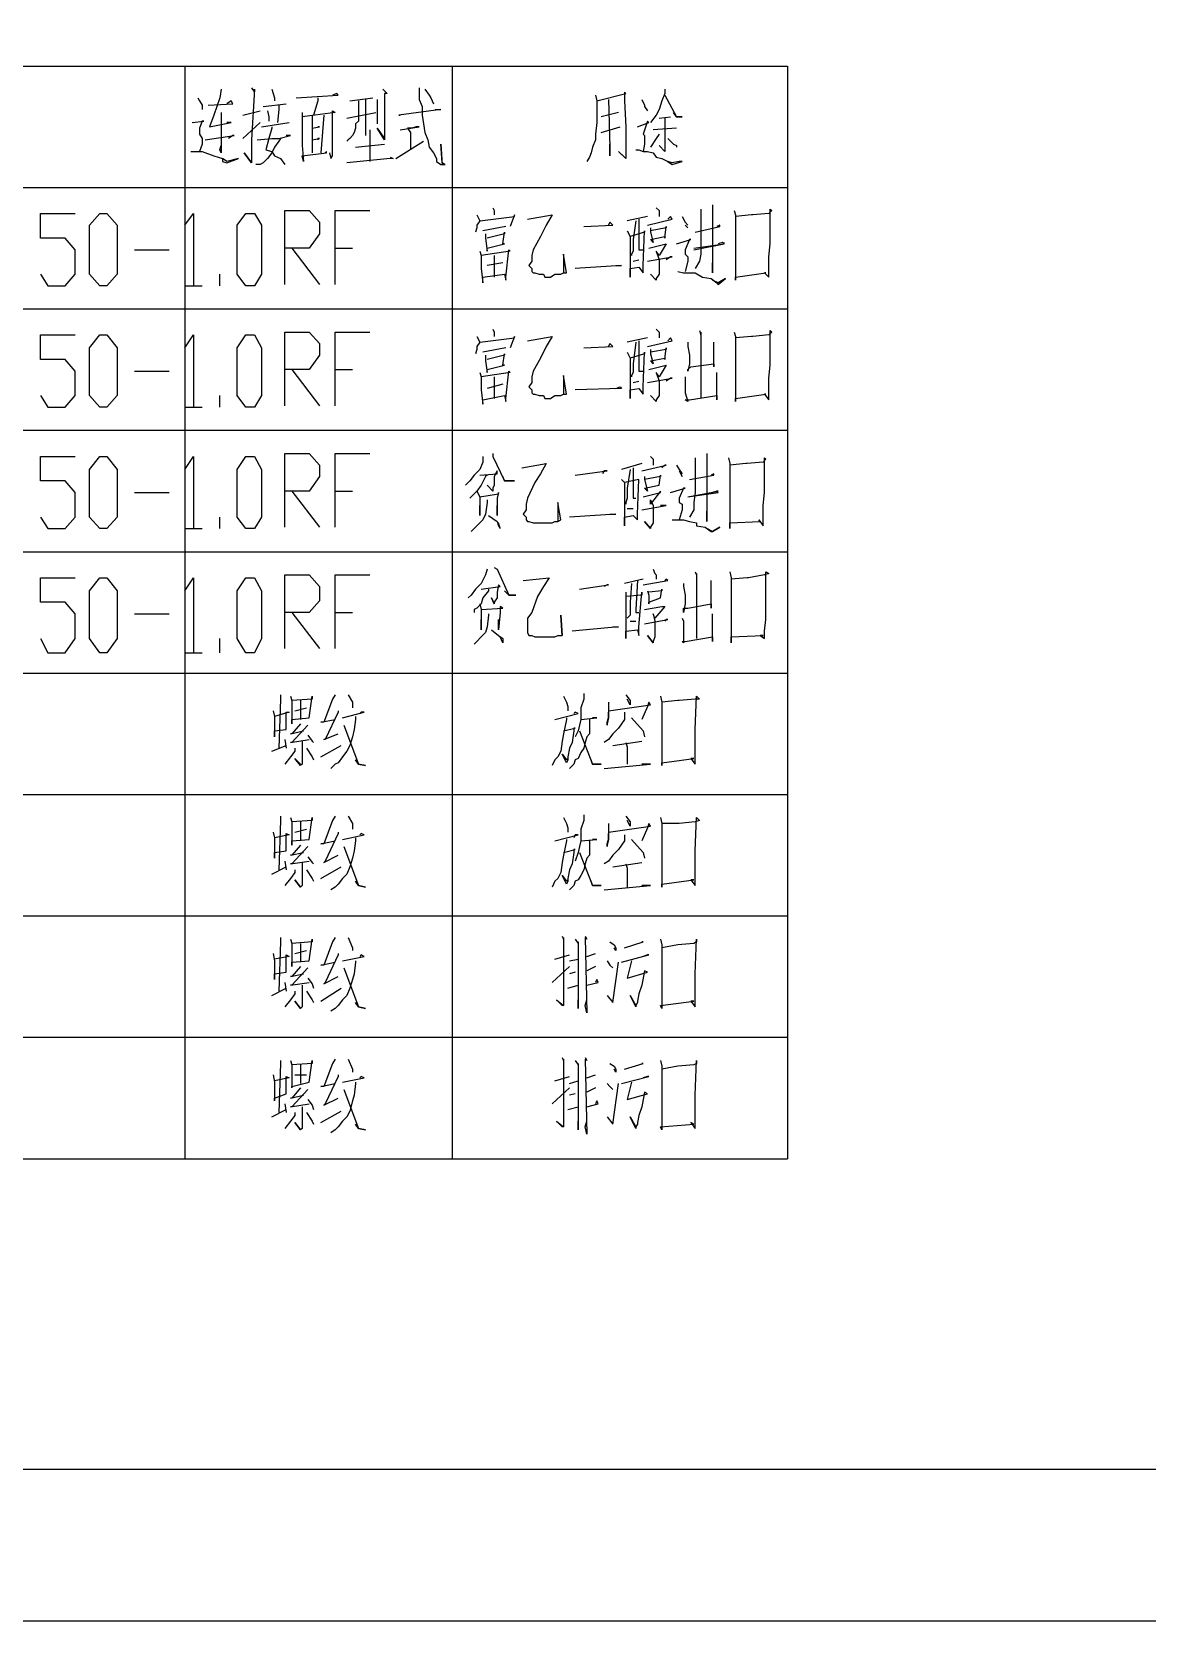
# Model space of a CAD drawing. Extents: x 0 to 400, y 0 to 283.
# Drawn here: x 220.6 to 269.6, y 0.1 to 69.9 of the extents above; entities that cross this region are included whole.
import ezdxf

# ---------------------------------------------------------------- set-up
doc = ezdxf.new("R2010")
doc.units = 0
doc.layers.get('0').update_dxf_attribs({"linetype": 'CONTINUOUS'})

msp = doc.modelspace()

# ---------------------------------------------------------------- linework, layer by layer
at = {"color": 0}
for points in [[(0.09525, 0.09525), (0.09525, 282.54325), (399.76425, 282.54325), (399.76425, 0.09525), (0.09525, 0.09525)], [(16.85925, 6.76275), (16.85925, 275.87575), (393.03325, 275.87575), (393.03325, 6.76275), (16.85925, 6.76275)], [(171.48175, 68.42125), (253.77775, 68.42125)], [(227.29825, 68.42125), (227.29825, 20.41525)], [(239.04575, 20.41525), (239.04575, 68.42125)], [(253.77775, 68.42125), (253.77775, 20.41525)], [(228.88575, 67.40525), (228.82225, 67.02425), (228.56825, 66.26225), (228.37775, 65.75425), (229.33025, 65.94475), (229.13975, 65.94475)], [(230.21925, 67.46875), (230.34625, 67.27825), (230.34625, 67.40525), (230.21925, 65.18275), (230.21925, 64.16675), (229.90175, 64.61125), (230.21925, 64.16675)], [(231.10825, 67.40525), (231.23525, 67.02425), (231.23525, 66.89725)], [(232.18775, 67.02425), (234.02925, 67.15125), (233.96575, 67.21475), (233.77525, 67.15125)], [(235.99775, 67.40525), (236.18825, 67.21475), (236.06125, 67.21475), (236.06125, 65.18275), (235.74375, 65.69075), (236.06125, 65.24625)], [(237.58525, 67.46875), (237.58525, 66.96075), (237.71225, 66.64325), (237.71225, 66.26225), (237.77575, 65.88125), (237.83925, 65.50025), (237.96625, 65.18275), (238.02975, 64.86525), (238.22025, 64.61125), (238.34725, 64.35725), (238.34725, 64.23025), (238.53775, 64.10325), (238.72825, 64.10325), (238.60125, 64.16675), (238.53775, 64.99225), (238.60125, 64.10325)], [(237.83925, 67.40525), (238.02975, 67.15125), (238.09325, 67.02425), (238.22025, 66.77025)], [(245.33225, 67.15125), (245.39575, 66.89725), (245.39575, 65.94475), (245.33225, 65.43675), (245.33225, 65.18275), (245.20525, 64.86525), (245.14175, 64.61125), (245.07825, 64.42075), (244.95125, 64.23025)], [(245.39575, 66.89725), (246.66575, 67.21475), (246.60225, 67.27825), (246.60225, 66.89725), (246.66575, 65.75425), (246.66575, 64.35725), (246.34825, 64.67475), (246.60225, 64.42075)], [(248.38025, 67.40525), (248.38025, 67.21475), (248.25325, 66.89725), (248.12625, 66.51625), (247.99925, 66.26225), (247.74525, 65.94475)], [(248.38025, 67.15125), (248.88825, 66.19875), (249.14225, 66.19875), (248.88825, 66.19875), (248.76125, 66.38925)], [(227.86975, 67.02425), (227.93325, 66.89725), (228.06025, 66.70675), (228.06025, 66.51625)], [(228.31425, 66.70675), (229.39375, 66.77025), (229.33025, 66.89725), (229.13975, 66.77025)], [(228.88575, 66.38925), (228.88575, 64.61125), (228.82225, 64.73825), (228.88575, 64.92875)], [(229.83825, 66.26225), (230.60025, 66.45275)], [(230.72725, 66.64325), (231.74325, 66.77025)], [(230.91775, 66.45275), (230.98125, 66.19875), (230.98125, 66.00825)], [(231.42575, 66.70675), (231.42575, 66.51625), (231.36225, 65.94475)], [(233.64825, 64.61125), (233.71175, 64.35725), (233.77525, 64.48425), (233.77525, 66.45275), (233.90225, 66.38925), (233.01325, 66.26225), (232.44175, 66.19875)], [(232.44175, 66.38925), (232.44175, 64.92875), (232.50525, 64.23025), (232.44175, 64.48425), (233.52125, 64.61125), (233.52125, 64.67475), (233.45775, 64.61125)], [(233.14025, 67.02425), (233.14025, 66.89725), (232.94975, 66.26225)], [(234.91825, 66.89725), (234.91825, 66.00825), (234.79125, 65.88125), (234.79125, 65.69075), (234.72775, 65.50025), (234.66425, 65.37325), (234.53725, 65.24625), (234.47375, 65.18275), (234.41025, 65.11925)], [(234.41025, 66.13525), (235.68025, 66.38925)], [(234.53725, 66.89725), (235.55325, 67.02425)], [(235.23575, 66.96075), (235.23575, 65.37325)], [(235.74375, 66.96075), (235.74375, 65.88125)], [(238.28375, 66.51625), (238.53775, 66.51625), (236.69625, 66.26225), (236.75975, 66.26225)], [(246.34825, 66.38925), (245.58625, 66.19875)], [(245.90375, 66.96075), (245.96725, 64.86525), (245.96725, 64.48425), (245.96725, 64.67475), (245.96725, 64.99225)], [(247.36425, 66.96075), (247.49125, 66.70675), (247.49125, 66.64325), (247.61825, 66.45275)], [(227.61575, 65.94475), (228.12375, 66.00825), (228.06025, 66.00825), (227.93325, 65.69075), (227.93325, 65.43675), (228.06025, 65.24625), (228.06025, 64.99225), (227.93325, 64.67475)], [(229.83825, 65.24625), (230.60025, 65.94475)], [(230.66375, 65.75425), (231.87025, 65.94475)], [(231.10825, 65.75425), (231.10825, 65.69075), (230.98125, 65.24625), (230.85425, 64.73825), (231.10825, 64.67475), (231.23525, 64.48425), (231.48925, 64.35725), (231.67975, 64.10325)], [(232.88625, 66.26225), (232.88625, 64.61125)], [(232.88625, 65.69075), (233.20375, 65.75425), (233.14025, 65.75425)], [(233.39425, 66.26225), (233.26725, 64.61125)], [(236.75975, 65.62725), (237.58525, 65.75425), (237.45825, 65.75425), (237.26775, 65.69075), (237.07725, 65.69075), (237.20425, 65.50025), (237.20425, 64.73825)], [(245.58625, 65.50025), (246.41175, 65.75425)], [(247.17375, 65.75425), (247.68175, 65.94475), (247.61825, 66.00825), (247.42775, 65.43675), (247.49125, 65.37325), (247.49125, 64.99225), (247.42775, 64.67475)], [(248.88825, 65.69075), (247.87225, 65.62725)], [(248.12625, 66.13525), (248.63425, 66.19875)], [(248.38025, 66.13525), (248.38025, 64.67475), (248.12625, 64.92875), (248.38025, 64.67475)], [(228.18725, 65.18275), (229.45725, 65.37325), (229.39375, 65.37325), (229.20325, 65.24625)], [(231.48925, 65.24625), (231.42575, 65.11925), (231.23525, 64.86525), (231.10825, 64.61125), (230.91775, 64.35725), (230.72725, 64.16675), (230.60025, 64.10325), (230.40975, 64.10325)], [(230.47325, 65.18275), (231.10825, 65.24625), (231.42575, 65.24625), (231.93375, 65.37325), (231.74325, 65.37325)], [(232.88625, 65.18275), (233.20375, 65.24625), (233.14025, 65.24625), (233.14025, 65.18275)], [(234.79125, 64.86525), (236.06125, 64.99225)], [(235.42625, 65.62725), (235.42625, 64.23025)], [(236.56925, 64.35725), (237.77575, 65.11925)], [(248.12625, 65.43675), (247.99925, 65.24625), (247.74525, 64.86525)], [(248.50725, 65.24625), (248.76125, 64.99225), (248.88825, 64.92875), (248.88825, 64.86525)], [(227.55225, 64.67475), (228.06025, 64.67475), (228.56825, 64.48425), (228.94925, 64.35725), (228.94925, 64.23025), (229.13975, 64.16675), (229.64775, 64.35725), (229.13975, 64.23025), (228.94925, 64.35725)], [(236.31525, 64.42075), (236.44225, 64.35725), (236.31525, 64.35725), (234.41025, 64.16675)], [(247.11025, 64.73825), (247.23725, 64.73825), (247.42775, 64.67475), (247.61825, 64.67475), (247.87225, 64.61125), (247.99925, 64.42075), (248.25325, 64.35725), (248.50725, 64.23025), (248.69775, 64.10325), (249.14225, 64.23025), (249.01525, 64.23025), (248.69775, 64.16675), (248.50725, 64.23025)], [(171.48175, 63.08725), (253.77775, 63.08725)], [(240.82375, 62.19825), (240.88725, 62.07125), (240.88725, 61.88075)], [(247.99925, 62.19825), (248.12625, 62.07125), (248.12625, 61.81725)], [(250.47575, 62.32525), (250.47575, 59.34075), (250.47575, 59.53125), (250.47575, 59.78525)], [(220.94825, 59.27725), (221.26575, 58.76925), (222.02775, 58.76925), (222.47225, 59.27725), (222.47225, 60.35675), (222.02775, 60.86475), (220.94825, 60.86475), (220.94825, 61.94425), (222.47225, 61.94425)], [(223.55175, 58.76925), (223.10725, 59.27725), (223.10725, 61.43625), (223.55175, 61.94425), (223.86925, 61.94425), (224.31375, 61.43625), (224.31375, 59.27725), (223.86925, 58.76925), (223.55175, 58.76925)], [(227.29825, 61.43625), (227.67925, 61.94425), (227.67925, 58.76925)], [(229.96525, 58.76925), (229.58425, 59.27725), (229.58425, 61.43625), (229.96525, 61.94425), (230.34625, 61.94425), (230.66375, 61.43625), (230.66375, 59.27725), (230.34625, 58.76925), (229.96525, 58.76925)], [(231.67975, 58.83275), (231.67975, 62.07125), (232.75925, 62.07125), (233.20375, 61.56325), (233.20375, 61.05525), (232.75925, 60.42025), (231.67975, 60.42025)], [(233.90225, 58.83275), (233.90225, 62.07125), (235.42625, 62.07125)], [(240.12525, 61.88075), (240.25225, 61.62675), (240.12525, 61.43625), (240.12525, 61.30925), (240.06175, 61.11875)], [(240.25225, 61.62675), (241.77625, 61.81725), (241.77625, 61.88075), (241.58575, 61.37275)], [(242.34775, 61.69025), (243.42725, 61.88075), (243.17325, 61.43625), (242.91925, 60.92825), (242.60175, 60.35675), (242.53825, 60.10275), (242.53825, 59.84875), (242.41125, 59.65825), (242.53825, 59.53125), (242.53825, 59.40425), (242.60175, 59.34075), (242.66525, 59.34075), (242.85575, 59.27725), (243.04625, 59.27725), (243.10975, 59.15025), (243.36375, 59.15025), (243.55425, 59.27725), (243.80825, 59.27725), (243.93525, 59.34075), (244.06225, 59.34075), (243.93525, 60.16625), (243.93525, 59.34075)], [(244.82425, 61.37275), (246.09425, 61.43625), (245.96725, 61.56325), (245.90375, 61.43625)], [(247.61825, 61.81725), (246.72925, 61.62675)], [(247.11025, 61.62675), (246.98325, 60.80125), (246.98325, 60.29325), (246.91975, 60.16625), (246.91975, 60.10275)], [(247.23725, 61.69025), (247.23725, 60.35675), (247.42775, 60.35675)], [(247.61825, 61.43625), (248.69775, 61.69025), (248.63425, 61.81725), (248.50725, 61.69025)], [(249.14225, 61.81725), (249.26925, 61.56325), (249.39625, 61.43625)], [(249.96775, 62.13475), (249.96775, 60.16625), (249.90425, 59.84875), (249.71375, 59.53125)], [(251.42825, 62.07125), (251.49175, 61.88075), (251.49175, 59.02325), (251.49175, 59.15025), (252.82525, 59.34075), (252.76175, 59.34075), (252.95225, 59.15025), (252.95225, 60.03925), (253.01575, 60.61075), (253.01575, 62.13475), (253.07925, 62.07125), (252.95225, 61.94425), (252.25375, 61.88075), (252.19025, 61.88075), (251.49175, 61.81725)], [(241.39525, 61.37275), (240.37925, 61.18225)], [(240.50625, 61.05525), (240.50625, 60.86475), (240.56975, 60.29325), (240.56975, 60.42025), (241.33175, 60.61075), (241.26825, 60.61075), (241.33175, 61.11875), (241.33175, 61.05525), (240.56975, 60.86475)], [(246.72925, 61.18225), (246.85625, 60.92825), (246.85625, 59.15025), (246.85625, 59.53125), (247.23725, 59.59475), (247.42775, 59.34075), (247.42775, 59.65825), (247.49125, 61.18225), (247.49125, 61.11875), (246.85625, 60.92825)], [(247.74525, 61.30925), (247.74525, 61.11875), (247.87225, 60.67425), (247.74525, 60.80125), (248.38025, 60.92825), (248.38025, 60.86475), (248.44375, 61.37275), (248.44375, 61.30925), (247.74525, 61.18225)], [(248.88825, 60.61075), (249.52325, 60.80125), (249.45975, 60.80125), (249.26925, 60.35675), (249.26925, 60.16625), (249.39625, 60.03925), (249.39625, 59.84875), (249.26925, 59.40425)], [(249.26925, 61.43625), (249.39625, 61.30925)], [(249.71375, 61.11875), (250.79325, 61.37275), (250.79325, 61.43625), (250.66625, 61.37275)], [(249.71375, 61.11875), (250.79325, 61.37275), (250.79325, 61.43625), (250.72975, 61.37275)], [(225.07575, 60.35675), (226.59975, 60.35675)], [(231.99725, 60.42025), (233.20375, 58.83275)], [(233.90225, 60.42025), (234.66425, 60.42025)], [(240.25225, 60.29325), (240.31575, 60.10275), (240.31575, 59.53125), (240.37925, 58.89625), (240.37925, 59.15025), (241.33175, 59.27725), (241.39525, 59.02325), (241.39525, 59.15025), (241.52225, 60.35675), (241.58575, 60.29325), (240.31575, 60.10275)], [(240.88725, 60.10275), (240.88725, 59.15025)], [(247.68175, 60.42025), (248.44375, 60.61075), (248.12625, 60.10275), (247.99925, 60.29325), (248.12625, 59.91225), (248.12625, 59.27725), (247.99925, 59.08675), (247.99925, 59.02325), (247.74525, 59.27725), (247.99925, 59.02325)], [(249.65025, 60.35675), (250.98375, 60.61075), (250.92025, 60.67425), (250.72975, 60.61075)], [(249.65025, 60.42025), (250.98375, 60.61075), (250.98375, 60.67425)], [(241.26825, 59.78525), (240.56975, 59.65825)], [(246.22125, 59.65825), (246.47525, 59.65825), (244.44325, 59.53125)], [(246.98325, 59.84875), (247.23725, 59.91225)], [(247.61825, 59.84875), (248.69775, 60.03925), (248.63425, 60.03925), (248.44375, 59.91225)], [(248.95175, 59.40425), (249.20575, 59.34075), (249.71375, 59.34075), (250.03125, 59.15025), (250.41225, 59.08675), (250.66625, 58.89625), (250.72975, 58.83275), (251.04725, 59.08675), (250.72975, 58.89625), (250.47575, 59.02325)], [(227.29825, 58.76925), (228.06025, 58.76925)], [(228.82225, 58.76925), (228.82225, 59.27725)], [(171.48175, 57.75325), (253.77775, 57.75325)], [(220.94825, 53.94325), (221.26575, 53.43525), (222.02775, 53.43525), (222.47225, 53.94325), (222.47225, 55.02275), (222.02775, 55.53075), (220.94825, 55.53075), (220.94825, 56.61025), (222.47225, 56.61025)], [(223.55175, 53.43525), (223.10725, 53.94325), (223.10725, 56.03875), (223.55175, 56.61025), (223.86925, 56.61025), (224.31375, 56.03875), (224.31375, 53.94325), (223.86925, 53.43525), (223.55175, 53.43525)], [(227.29825, 56.03875), (227.67925, 56.61025), (227.67925, 53.43525)], [(229.96525, 53.43525), (229.58425, 53.94325), (229.58425, 56.03875), (229.96525, 56.61025), (230.34625, 56.61025), (230.66375, 56.03875), (230.66375, 53.94325), (230.34625, 53.43525), (229.96525, 53.43525)], [(231.67975, 53.49875), (231.67975, 56.73725), (232.75925, 56.73725), (233.20375, 56.22925), (233.20375, 55.72125), (232.75925, 55.08625), (231.67975, 55.08625)], [(233.90225, 53.49875), (233.90225, 56.73725), (235.42625, 56.73725)], [(240.82375, 56.86425), (240.88725, 56.73725), (240.88725, 56.54675)], [(247.99925, 56.86425), (248.12625, 56.73725), (248.12625, 56.48325)], [(249.90425, 56.80075), (249.96775, 56.61025), (249.96775, 56.73725), (249.96775, 53.81625)], [(251.42825, 56.73725), (251.49175, 56.54675), (251.49175, 53.68925), (251.49175, 53.81625), (252.82525, 54.00675), (252.76175, 54.00675), (252.95225, 53.75275), (252.95225, 54.70525), (253.01575, 55.27675), (253.01575, 56.80075), (253.07925, 56.73725), (252.95225, 56.61025), (252.25375, 56.54675), (252.19025, 56.54675), (251.49175, 56.48325)], [(240.12525, 56.54675), (240.25225, 56.29275), (240.12525, 56.10225), (240.12525, 55.97525), (240.06175, 55.78475)], [(240.25225, 56.29275), (241.77625, 56.48325), (241.77625, 56.54675), (241.58575, 56.03875)], [(241.39525, 56.03875), (240.37925, 55.84825)], [(242.34775, 56.35625), (243.42725, 56.54675), (243.17325, 56.10225), (242.91925, 55.59425), (242.60175, 55.02275), (242.53825, 54.76875), (242.53825, 54.51475), (242.41125, 54.32425), (242.53825, 54.19725), (242.53825, 54.07025), (242.60175, 54.00675), (242.66525, 54.00675), (242.85575, 53.94325), (243.04625, 53.94325), (243.10975, 53.81625), (243.36375, 53.81625), (243.55425, 53.94325), (243.80825, 53.94325), (243.93525, 54.00675), (244.06225, 54.00675), (243.93525, 54.83225), (243.93525, 54.00675)], [(244.82425, 56.03875), (246.09425, 56.10225), (245.96725, 56.22925), (245.90375, 56.10225)], [(247.61825, 56.48325), (246.72925, 56.29275)], [(247.11025, 56.29275), (246.98325, 55.34025), (246.98325, 54.95925), (246.91975, 54.83225), (246.91975, 54.76875)], [(247.23725, 56.35625), (247.23725, 55.02275), (247.42775, 55.02275)], [(247.61825, 56.10225), (248.69775, 56.35625), (248.63425, 56.48325), (248.50725, 56.35625)], [(247.74525, 55.97525), (247.74525, 55.78475), (247.87225, 55.34025), (247.74525, 55.46725), (248.38025, 55.59425), (248.38025, 55.53075), (248.44375, 56.03875), (248.44375, 55.97525), (247.74525, 55.84825)], [(249.39625, 56.29275), (249.39625, 56.10225), (249.45975, 55.72125), (249.45975, 55.34025), (249.39625, 55.02275), (249.39625, 55.08625), (249.52325, 55.21325), (250.53925, 55.34025), (250.53925, 55.21325), (250.53925, 56.10225), (250.53925, 56.29275)], [(240.50625, 55.72125), (240.50625, 55.46725), (240.56975, 54.95925), (240.56975, 55.08625), (241.33175, 55.27675), (241.26825, 55.27675), (241.33175, 55.78475), (241.33175, 55.72125), (240.56975, 55.53075)], [(246.72925, 55.84825), (246.85625, 55.59425), (246.85625, 53.81625), (246.85625, 54.19725), (247.23725, 54.26075), (247.42775, 54.00675), (247.42775, 54.32425), (247.49125, 55.84825), (247.49125, 55.78475), (246.85625, 55.59425)], [(247.68175, 55.08625), (248.44375, 55.27675), (248.12625, 54.76875), (247.99925, 54.95925), (248.12625, 54.57825), (248.12625, 53.94325), (247.99925, 53.75275), (247.99925, 53.68925), (247.74525, 53.94325), (247.99925, 53.68925)], [(225.07575, 55.02275), (226.59975, 55.02275)], [(231.99725, 55.08625), (233.20375, 53.49875)], [(233.90225, 55.08625), (234.66425, 55.08625)], [(240.25225, 54.95925), (240.31575, 54.76875), (240.31575, 54.19725), (240.37925, 53.56225), (240.37925, 53.75275), (241.33175, 53.94325), (241.39525, 53.68925), (241.39525, 53.81625), (241.52225, 55.02275), (241.58575, 54.95925), (240.31575, 54.76875)], [(240.88725, 54.76875), (240.88725, 53.81625)], [(246.98325, 54.51475), (247.23725, 54.57825)], [(247.61825, 54.51475), (248.69775, 54.70525), (248.63425, 54.70525), (248.44375, 54.57825)], [(249.26925, 54.76875), (249.26925, 54.07025), (249.39625, 53.68925), (249.26925, 53.75275), (249.45975, 53.75275), (250.66625, 53.94325), (250.66625, 53.75275), (250.66625, 54.32425), (250.66625, 54.95925)], [(228.82225, 53.43525), (228.82225, 53.94325)], [(241.26825, 54.45125), (240.56975, 54.26075)], [(246.22125, 54.26075), (246.41175, 54.32425), (246.47525, 54.26075), (244.44325, 54.19725)], [(227.29825, 53.43525), (228.06025, 53.43525)], [(171.48175, 52.41925), (253.77775, 52.41925)], [(220.94825, 48.60925), (221.26575, 48.10125), (222.02775, 48.10125), (222.47225, 48.60925), (222.47225, 49.68875), (222.02775, 50.19675), (220.94825, 50.19675), (220.94825, 51.27625), (222.47225, 51.27625)], [(223.55175, 48.10125), (223.10725, 48.60925), (223.10725, 50.70475), (223.55175, 51.27625), (223.86925, 51.27625), (224.31375, 50.70475), (224.31375, 48.60925), (223.86925, 48.10125), (223.55175, 48.10125)], [(227.29825, 50.70475), (227.67925, 51.27625), (227.67925, 48.10125)], [(229.96525, 48.10125), (229.58425, 48.60925), (229.58425, 50.70475), (229.96525, 51.27625), (230.34625, 51.27625), (230.66375, 50.70475), (230.66375, 48.60925), (230.34625, 48.10125), (229.96525, 48.10125)], [(231.67975, 48.16475), (231.67975, 51.40325), (232.75925, 51.40325), (233.20375, 50.89525), (233.20375, 50.38725), (232.75925, 49.75225), (231.67975, 49.75225)], [(233.90225, 48.16475), (233.90225, 51.40325), (235.42625, 51.40325)], [(240.37925, 51.27625), (240.37925, 51.02225), (240.25225, 50.70475), (239.99825, 50.45075), (239.80775, 50.19675), (239.61725, 50.00625)], [(240.82375, 51.40325), (240.82375, 51.27625), (241.33175, 50.19675), (241.77625, 50.19675), (241.33175, 50.19675), (241.26825, 50.38725)], [(247.74525, 51.27625), (247.87225, 51.14925), (247.87225, 50.89525)], [(249.71375, 51.21275), (249.71375, 49.68875), (249.65025, 49.24425), (249.65025, 48.92675), (249.45975, 48.60925)], [(250.22175, 51.40325), (250.22175, 48.41875), (250.22175, 48.60925), (250.22175, 48.86325)], [(251.17425, 51.21275), (251.23775, 50.95875), (251.23775, 48.10125), (251.23775, 48.35525), (252.57125, 48.41875), (252.50775, 48.48225), (252.69825, 48.22825), (252.69825, 49.11725), (252.76175, 49.68875), (252.76175, 51.21275), (252.82525, 51.14925), (252.69825, 51.02225), (251.99975, 50.95875), (251.93625, 50.95875), (251.23775, 50.89525)], [(240.56975, 50.45075), (240.50625, 50.38725), (240.31575, 50.00625), (240.12525, 49.75225), (239.99825, 49.62525), (239.87125, 49.49825), (239.80775, 49.43475)], [(240.25225, 50.45075), (241.01425, 50.51425), (241.01425, 50.64125), (240.88725, 50.38725), (240.88725, 50.00625), (240.82375, 49.87925), (240.82375, 49.75225), (240.56975, 50.00625), (240.82375, 49.75225)], [(242.09375, 50.76825), (243.17325, 50.95875), (242.91925, 50.51425), (242.66525, 50.13325), (242.34775, 49.43475), (242.28425, 49.18075), (242.28425, 48.92675), (242.15725, 48.73625), (242.28425, 48.60925), (242.28425, 48.48225), (242.34775, 48.41875), (242.41125, 48.41875), (242.60175, 48.35525), (243.42725, 48.35525), (243.55425, 48.41875), (243.68125, 48.41875), (243.80825, 48.48225), (243.68125, 49.24425), (243.68125, 48.41875)], [(244.44325, 50.45075), (245.84025, 50.64125), (245.71325, 50.64125), (245.64975, 50.51425)], [(247.36425, 50.95875), (246.47525, 50.70475)], [(246.85625, 50.70475), (246.72925, 49.87925), (246.72925, 49.43475), (246.66575, 49.24425), (246.66575, 49.18075)], [(246.98325, 50.76825), (246.98325, 49.43475), (247.11025, 49.43475)], [(247.36425, 50.64125), (248.44375, 50.89525), (248.38025, 50.89525), (248.25325, 50.76825)], [(247.49125, 50.38725), (247.49125, 50.26025), (247.61825, 49.75225), (247.49125, 49.87925), (248.12625, 50.00625), (248.18975, 50.45075), (248.18975, 50.38725), (247.49125, 50.26025)], [(248.88825, 50.89525), (249.01525, 50.70475), (249.14225, 50.51425)], [(249.01525, 50.64125), (249.14225, 50.38725)], [(249.45975, 50.26025), (250.53925, 50.45075), (250.53925, 50.51425), (250.41225, 50.45075)], [(249.45975, 50.26025), (250.53925, 50.45075), (250.53925, 50.51425), (250.47575, 50.45075)], [(225.07575, 49.68875), (226.59975, 49.68875)], [(231.99725, 49.75225), (233.20375, 48.16475)], [(233.90225, 49.75225), (234.66425, 49.75225)], [(240.12525, 49.75225), (240.25225, 49.49825), (240.25225, 48.67275), (240.25225, 48.86325), (240.25225, 49.11725)], [(240.25225, 49.49825), (241.07775, 49.62525), (241.07775, 49.68875), (241.01425, 49.43475), (241.01425, 48.67275), (241.01425, 48.86325), (241.01425, 49.11725)], [(246.47525, 50.26025), (246.60225, 50.13325), (246.60225, 48.22825), (246.60225, 48.60925), (246.98325, 48.67275), (247.17375, 48.48225), (247.17375, 48.73625), (247.23725, 50.26025), (246.60225, 50.13325)], [(247.42775, 49.49825), (248.18975, 49.68875), (248.18975, 49.75225), (247.74525, 49.18075), (247.74525, 49.37125), (247.87225, 49.11725), (247.87225, 48.35525), (247.74525, 48.16475), (247.74525, 48.10125), (247.49125, 48.41875), (247.74525, 48.10125)], [(248.63425, 49.68875), (249.26925, 49.87925), (249.20575, 49.87925), (249.01525, 49.43475), (249.01525, 49.24425), (249.14225, 49.18075), (249.14225, 48.92675), (249.01525, 48.48225)], [(249.39625, 49.49825), (250.72975, 49.68875), (250.66625, 49.75225), (250.47575, 49.68875)], [(249.39625, 49.49825), (250.72975, 49.75225), (250.66625, 49.75225)], [(240.56975, 49.37125), (240.56975, 49.24425), (240.50625, 48.73625), (240.37925, 48.48225), (240.25225, 48.35525), (240.06175, 48.16475), (239.87125, 47.97425)], [(246.72925, 48.99025), (246.98325, 48.99025)], [(247.36425, 48.92675), (248.44375, 49.11725), (248.18975, 49.11725)], [(228.82225, 48.10125), (228.82225, 48.60925)], [(240.63325, 48.67275), (241.01425, 48.41875), (241.07775, 48.22825), (241.14125, 48.10125), (241.07775, 48.35525)], [(245.96725, 48.73625), (246.22125, 48.73625), (244.18925, 48.60925)], [(248.69775, 48.48225), (249.20575, 48.48225), (249.45975, 48.41875), (249.77725, 48.35525), (249.77725, 48.22825), (250.15825, 48.16475), (250.41225, 47.97425), (250.47575, 47.97425), (250.79325, 48.16475), (250.47575, 47.97425), (250.22175, 48.10125)], [(227.29825, 48.10125), (228.06025, 48.10125)], [(171.48175, 47.08525), (253.77775, 47.08525)], [(240.56975, 46.32325), (240.50625, 46.06925), (240.31575, 45.68825), (240.06175, 45.43425), (239.87125, 45.18025), (239.74425, 45.05325)], [(240.88725, 46.38675), (241.01425, 46.32325), (241.52225, 45.18025), (241.83975, 45.18025), (241.52225, 45.18025), (241.33175, 45.37075)], [(247.87225, 46.32325), (247.93575, 46.13275), (247.99925, 46.06925), (247.99925, 45.87875)], [(249.71375, 46.19625), (249.77725, 46.06925), (249.77725, 46.13275), (249.77725, 43.27525)], [(251.23775, 46.19625), (251.30125, 45.94225), (251.30125, 43.08475), (251.30125, 43.33875), (252.69825, 43.40225), (252.57125, 43.40225), (252.76175, 43.27525), (252.76175, 43.59275), (252.82525, 44.10075), (252.82525, 46.19625), (252.95225, 46.13275), (252.76175, 46.06925), (252.06325, 45.94225), (251.99975, 45.94225), (251.30125, 45.87875)], [(220.94825, 43.27525), (221.26575, 42.64025), (222.02775, 42.64025), (222.47225, 43.27525), (222.47225, 44.35475), (222.02775, 44.86275), (220.94825, 44.86275), (220.94825, 45.94225), (222.47225, 45.94225)], [(223.55175, 42.64025), (223.10725, 43.27525), (223.10725, 45.37075), (223.55175, 45.94225), (223.86925, 45.94225), (224.31375, 45.37075), (224.31375, 43.27525), (223.86925, 42.64025), (223.55175, 42.64025)], [(227.29825, 45.37075), (227.67925, 45.94225), (227.67925, 42.64025)], [(229.96525, 42.64025), (229.58425, 43.27525), (229.58425, 45.37075), (229.96525, 45.94225), (230.34625, 45.94225), (230.66375, 45.37075), (230.66375, 43.27525), (230.34625, 42.64025), (229.96525, 42.64025)], [(231.67975, 42.83075), (231.67975, 46.06925), (232.75925, 46.06925), (233.20375, 45.56125), (233.20375, 44.92625), (232.75925, 44.41825), (231.67975, 44.41825)], [(233.90225, 42.83075), (233.90225, 46.06925), (235.42625, 46.06925)], [(240.63325, 45.43425), (240.63325, 45.37075), (240.37925, 45.05325), (240.31575, 44.79925), (240.12525, 44.60875), (239.99825, 44.54525), (239.99825, 44.41825)], [(240.31575, 45.43425), (241.14125, 45.56125), (241.07775, 45.62475), (241.01425, 45.30725), (241.01425, 45.05325), (240.88725, 44.86275), (240.88725, 44.79925), (240.76025, 45.05325), (240.88725, 44.79925)], [(242.15725, 45.81525), (243.30025, 45.94225), (243.04625, 45.56125), (242.79225, 45.11675), (242.53825, 44.41825), (242.34775, 44.16425), (242.34775, 43.52925), (242.41125, 43.40225), (242.53825, 43.40225), (242.66525, 43.33875), (243.55425, 43.33875), (243.68125, 43.40225), (243.87175, 43.40225), (243.80825, 44.29125), (243.87175, 43.40225)], [(244.63375, 45.43425), (245.90375, 45.62475), (245.84025, 45.62475), (245.71325, 45.56125)], [(247.42775, 45.87875), (246.60225, 45.68825)], [(246.91975, 45.68825), (246.85625, 44.86275), (246.85625, 44.29125), (246.72925, 44.16425)], [(247.17375, 45.81525), (247.11025, 44.54525), (247.11025, 44.41825), (247.17375, 44.41825), (247.23725, 44.41825)], [(247.42775, 45.62475), (248.50725, 45.81525), (248.44375, 45.87875), (248.38025, 45.81525)], [(247.61825, 45.37075), (247.68175, 45.18025), (247.68175, 44.79925), (247.68175, 44.86275), (248.18975, 45.05325), (248.25325, 45.43425), (248.25325, 45.37075), (247.68175, 45.30725)], [(249.20575, 45.68825), (249.20575, 45.56125), (249.26925, 45.18025), (249.26925, 44.79925), (249.20575, 44.41825), (249.20575, 44.60875), (249.39625, 44.60875), (250.41225, 44.79925), (250.41225, 44.60875), (250.41225, 45.56125), (250.41225, 45.81525)], [(240.25225, 44.79925), (240.31575, 44.54525), (240.31575, 43.65625), (240.31575, 43.84675), (240.31575, 44.10075)], [(246.66575, 45.30725), (246.66575, 43.27525), (246.66575, 43.59275), (247.17375, 43.65625), (247.23725, 43.40225), (247.23725, 43.78325), (247.36425, 45.30725), (247.36425, 45.18025), (246.66575, 45.11675)], [(225.07575, 44.35475), (226.59975, 44.35475)], [(231.99725, 44.41825), (233.20375, 42.83075)], [(233.90225, 44.41825), (234.66425, 44.41825)], [(240.63325, 44.35475), (240.63325, 44.29125), (240.56975, 43.78325), (240.50625, 43.52925), (240.31575, 43.33875), (240.12525, 43.14825), (239.99825, 43.02125)], [(240.31575, 44.54525), (241.26825, 44.60875), (241.14125, 44.67225), (241.14125, 44.41825), (241.07775, 43.65625), (241.07775, 44.10075)], [(246.85625, 44.03725), (247.11025, 44.03725)], [(247.49125, 44.54525), (248.25325, 44.67225), (248.38025, 44.67225), (247.93575, 44.16425), (247.87225, 44.35475), (247.93575, 44.03725), (247.93575, 43.33875), (247.87225, 43.14825), (247.87225, 43.08475), (247.61825, 43.40225), (247.87225, 43.08475)], [(247.49125, 43.91025), (248.50725, 44.10075), (248.44375, 44.10075), (248.38025, 44.03725)], [(249.14225, 44.16425), (249.20575, 44.03725), (249.20575, 43.08475), (249.14225, 43.14825), (249.26925, 43.14825), (250.47575, 43.33875), (250.47575, 43.14825), (250.47575, 43.78325), (250.47575, 44.35475)], [(240.76025, 43.65625), (241.07775, 43.40225), (241.26825, 43.27525), (241.26825, 43.08475), (241.14125, 43.33875)], [(246.09425, 43.78325), (246.34825, 43.78325), (244.31625, 43.59275)], [(227.29825, 42.64025), (228.06025, 42.64025)], [(228.82225, 42.64025), (228.82225, 43.27525)], [(171.48175, 41.75125), (253.77775, 41.75125)], [(231.48925, 40.79875), (231.48925, 40.60825), (231.42575, 38.44925)], [(231.93375, 40.73525), (231.99725, 40.54475), (231.99725, 39.52875), (231.99725, 39.71925), (232.75925, 39.78275), (232.88625, 40.73525), (232.88625, 40.60825), (231.99725, 40.54475)], [(232.37825, 40.54475), (232.37825, 39.71925)], [(233.90225, 40.79875), (233.77525, 40.60825), (233.39425, 39.59225), (233.26725, 39.59225), (233.90225, 39.71925)], [(234.47375, 40.79875), (234.66425, 40.48125), (234.66425, 40.22725)], [(243.93525, 40.73525), (244.06225, 40.48125), (244.12575, 40.29075), (244.12575, 40.10025)], [(244.82425, 40.86225), (244.82425, 40.60825), (244.69725, 40.22725), (244.69725, 39.71925), (244.63375, 39.46525), (244.57025, 39.21125), (244.44325, 38.95725)], [(246.66575, 40.79875), (246.85625, 40.54475), (246.85625, 40.35425), (246.72925, 40.60825)], [(248.18975, 40.73525), (248.25325, 40.48125), (248.25325, 37.68725), (248.25325, 37.81425), (249.65025, 38.00475), (249.52325, 38.00475), (249.71375, 37.75075), (249.71375, 39.27475), (249.77725, 40.73525), (249.90425, 40.60825), (249.71375, 40.60825), (249.01525, 40.54475), (248.95175, 40.54475), (248.25325, 40.48125)], [(231.17175, 40.10025), (231.23525, 39.84625), (231.23525, 38.95725), (231.23525, 39.21125), (231.74325, 39.27475), (231.74325, 40.03675), (231.87025, 40.03675), (231.23525, 39.84625)], [(232.12425, 40.10025), (232.63225, 40.22725)], [(234.02925, 40.10025), (234.02925, 40.03675), (233.45775, 38.83025), (233.39425, 38.83025), (234.02925, 39.08425)], [(234.79125, 39.84625), (234.79125, 39.71925), (234.72775, 39.27475), (234.66425, 38.95725), (234.53725, 38.57625), (234.41025, 38.32225), (234.21975, 38.06825), (234.02925, 37.81425), (233.90225, 37.75075), (233.71175, 37.56025)], [(234.21975, 39.78275), (235.17225, 40.03675), (235.04525, 40.03675), (234.98175, 39.97325)], [(243.55425, 39.71925), (244.57025, 39.97325), (244.44325, 40.03675), (244.37975, 39.97325)], [(246.60225, 40.03675), (246.60225, 39.71925), (246.34825, 39.33825), (246.09425, 39.08425), (245.90375, 38.83025), (245.71325, 38.70325)], [(245.90375, 40.48125), (245.90375, 39.78275), (245.84025, 39.52875), (245.84025, 39.46525), (245.84025, 39.59225), (245.90375, 39.78275), (245.90375, 40.03675)], [(245.90375, 40.10025), (247.74525, 40.35425), (247.68175, 40.48125), (247.61825, 40.29075), (247.36425, 39.71925)], [(232.37825, 39.52875), (231.99725, 39.08425), (231.93375, 39.08425), (232.50525, 39.21125)], [(232.69575, 39.46525), (231.99725, 38.70325), (231.93375, 38.70325), (232.75925, 38.83025)], [(234.28325, 39.46525), (234.91825, 37.75075), (235.23575, 37.68725), (234.91825, 37.75075), (234.79125, 37.94125)], [(244.06225, 39.78275), (244.06225, 39.71925), (243.93525, 39.08425), (243.87175, 38.76675), (243.80825, 38.32225), (243.68125, 38.06825), (243.55425, 37.94125), (243.42725, 37.68725)], [(243.93525, 39.21125), (244.44325, 39.33825), (244.37975, 39.33825), (244.37975, 39.21125), (244.31625, 38.70325), (244.18925, 38.44925), (244.12575, 38.06825), (244.12575, 37.94125), (244.06225, 37.81425), (243.87175, 38.19525), (244.06225, 37.94125), (244.12575, 38.00475)], [(245.07825, 39.71925), (245.07825, 39.08425), (244.95125, 38.95725), (244.88775, 38.70325), (244.82425, 38.44925), (244.69725, 38.25875), (244.57025, 38.00475), (244.44325, 37.94125), (244.37975, 37.75075), (244.18925, 37.56025)], [(244.63375, 39.21125), (245.20525, 37.75075), (245.58625, 37.75075), (245.20525, 37.75075), (245.14175, 37.94125)], [(244.69725, 39.71925), (245.39575, 39.78275), (245.20525, 39.78275)], [(246.91975, 39.78275), (247.42775, 39.21125), (247.49125, 38.95725)], [(231.10825, 38.32225), (231.74325, 38.57625)], [(231.67975, 38.83025), (231.74325, 38.44925)], [(232.12425, 38.44925), (232.12425, 38.32225), (231.93375, 38.06825), (231.67975, 37.75075)], [(232.44175, 38.76675), (232.44175, 37.75075), (232.37825, 37.68725), (232.12425, 38.00475), (232.37825, 37.75075)], [(232.63225, 38.44925), (232.88625, 38.06825), (232.94975, 37.94125)], [(232.69575, 39.02075), (232.88625, 38.76675), (232.94975, 38.70325)], [(233.26725, 38.06825), (234.15625, 38.57625)], [(246.09425, 38.57625), (247.36425, 38.76675)], [(246.66575, 38.70325), (246.72925, 38.51275), (246.72925, 37.75075)], [(245.71325, 37.56025), (247.74525, 37.75075), (247.36425, 37.75075)], [(171.48175, 36.41725), (253.77775, 36.41725)], [(231.48925, 35.46475), (231.48925, 35.27425), (231.42575, 33.11525)], [(231.93375, 35.40125), (231.99725, 35.21075), (231.99725, 34.19475), (231.99725, 34.38525), (232.75925, 34.44875), (232.88625, 35.40125), (232.88625, 35.27425), (231.99725, 35.21075)], [(232.37825, 35.21075), (232.37825, 34.38525)], [(233.90225, 35.46475), (233.77525, 35.27425), (233.39425, 34.25825), (233.26725, 34.25825), (233.90225, 34.38525)], [(234.47375, 35.46475), (234.66425, 35.14725), (234.66425, 34.89325)], [(243.93525, 35.40125), (244.06225, 35.14725), (244.12575, 34.95675), (244.12575, 34.76625)], [(244.82425, 35.52825), (244.82425, 35.27425), (244.69725, 34.89325), (244.69725, 34.38525), (244.63375, 34.13125), (244.57025, 33.87725), (244.44325, 33.49625)], [(245.90375, 35.14725), (245.90375, 34.44875), (245.84025, 34.19475), (245.84025, 34.13125), (245.84025, 34.25825), (245.90375, 34.44875), (245.90375, 34.70275)], [(245.90375, 34.76625), (247.74525, 35.02025), (247.68175, 35.14725), (247.61825, 34.95675), (247.36425, 34.38525)], [(246.66575, 35.46475), (246.85625, 35.21075), (246.85625, 35.02025), (246.72925, 35.27425)], [(248.18975, 35.40125), (248.25325, 35.14725), (248.25325, 32.35325), (248.25325, 32.48025), (249.65025, 32.67075), (249.52325, 32.67075), (249.71375, 32.41675), (249.71375, 33.94075), (249.77725, 35.40125), (249.90425, 35.27425), (249.71375, 35.21075), (249.01525, 35.14725), (248.25325, 35.14725)], [(231.17175, 34.76625), (231.23525, 34.51225), (231.23525, 33.62325), (231.23525, 33.87725), (231.74325, 33.94075), (231.74325, 34.70275), (231.87025, 34.63925), (231.23525, 34.51225)], [(232.12425, 34.76625), (232.63225, 34.89325)], [(234.02925, 34.76625), (234.02925, 34.70275), (233.45775, 33.49625), (233.39425, 33.43275), (234.02925, 33.75025)], [(234.79125, 34.51225), (234.79125, 34.38525), (234.72775, 33.94075), (234.66425, 33.62325), (234.53725, 33.24225), (234.41025, 32.92475), (234.21975, 32.73425), (234.02925, 32.48025), (233.90225, 32.35325), (233.71175, 32.22625)], [(234.21975, 34.44875), (235.17225, 34.63925), (235.04525, 34.70275), (234.98175, 34.63925)], [(244.06225, 34.44875), (244.06225, 34.38525), (243.93525, 33.75025), (243.87175, 33.43275), (243.80825, 32.98825), (243.68125, 32.73425), (243.55425, 32.60725), (243.42725, 32.35325)], [(243.55425, 34.38525), (244.57025, 34.63925), (244.44325, 34.63925), (244.37975, 34.51225)], [(245.07825, 34.38525), (245.07825, 33.75025), (244.95125, 33.62325), (244.88775, 33.36925), (244.82425, 33.11525), (244.69725, 32.86125), (244.57025, 32.67075), (244.44325, 32.60725), (244.37975, 32.41675), (244.18925, 32.22625)], [(244.69725, 34.38525), (245.39575, 34.44875), (245.20525, 34.44875)], [(246.60225, 34.63925), (246.60225, 34.38525), (246.34825, 34.00425), (246.09425, 33.75025), (245.90375, 33.49625), (245.71325, 33.36925)], [(246.91975, 34.44875), (247.42775, 33.87725), (247.49125, 33.62325)], [(232.37825, 34.19475), (231.99725, 33.75025), (231.93375, 33.75025), (232.50525, 33.87725)], [(232.69575, 34.13125), (231.99725, 33.36925), (231.93375, 33.36925), (232.75925, 33.49625)], [(232.69575, 33.68675), (232.88625, 33.43275), (232.94975, 33.36925)], [(234.28325, 34.13125), (234.91825, 32.41675), (235.23575, 32.35325), (234.91825, 32.41675), (234.79125, 32.60725)], [(243.93525, 33.87725), (244.44325, 34.00425), (244.37975, 34.00425), (244.37975, 33.87725), (244.31625, 33.36925), (244.18925, 33.11525), (244.12575, 32.73425), (244.12575, 32.60725), (244.06225, 32.48025), (243.87175, 32.86125), (244.06225, 32.60725), (244.12575, 32.67075)], [(244.63375, 33.87725), (245.20525, 32.41675), (245.58625, 32.41675), (245.20525, 32.41675), (245.14175, 32.60725)], [(231.10825, 32.92475), (231.74325, 33.24225)], [(231.67975, 33.49625), (231.74325, 33.11525)], [(232.12425, 33.11525), (232.12425, 32.98825), (231.93375, 32.73425), (231.67975, 32.41675)], [(232.44175, 33.43275), (232.44175, 32.41675), (232.37825, 32.35325), (232.12425, 32.67075), (232.37825, 32.35325)], [(232.63225, 33.11525), (232.88625, 32.73425), (232.94975, 32.60725)], [(233.26725, 32.73425), (234.15625, 33.24225)], [(246.09425, 33.24225), (247.36425, 33.43275)], [(246.66575, 33.36925), (246.72925, 33.17875), (246.72925, 32.35325)], [(245.71325, 32.22625), (247.74525, 32.41675), (247.36425, 32.41675)], [(171.48175, 31.08325), (253.77775, 31.08325)], [(231.48925, 30.13075), (231.48925, 29.94025), (231.42575, 27.78125)], [(231.93375, 30.06725), (231.99725, 29.87675), (231.99725, 28.86075), (231.99725, 29.05125), (232.75925, 29.11475), (232.88625, 30.06725), (232.88625, 29.94025), (231.99725, 29.87675)], [(233.90225, 30.13075), (233.77525, 29.94025), (233.39425, 28.92425), (233.26725, 28.92425), (233.90225, 29.05125)], [(234.47375, 30.13075), (234.66425, 29.68625), (234.66425, 29.55925)], [(243.87175, 30.19425), (243.93525, 30.06725), (243.93525, 30.13075), (243.93525, 27.40025), (243.93525, 27.14625), (243.87175, 27.14625), (243.61775, 27.40025), (243.93525, 27.14625)], [(244.44325, 30.06725), (244.57025, 29.87675), (244.57025, 29.94025), (244.57025, 27.01925), (244.57025, 27.40025)], [(244.88775, 30.19425), (244.95125, 30.06725), (244.88775, 30.13075), (244.95125, 26.82875), (244.88775, 27.14625), (244.95125, 27.40025)], [(248.18975, 30.06725), (248.25325, 29.81325), (248.25325, 27.01925), (248.18975, 27.14625), (249.65025, 27.33675), (249.52325, 27.33675), (249.71375, 27.08275), (249.71375, 28.54325), (249.77725, 30.06725), (249.77725, 29.94025), (249.65025, 29.87675), (248.95175, 29.81325), (248.25325, 29.68625)], [(231.17175, 29.43225), (231.23525, 29.11475), (231.23525, 28.28925), (231.23525, 28.54325), (231.74325, 28.60675), (231.74325, 29.36875), (231.87025, 29.30525), (231.23525, 29.17825)], [(232.12425, 29.43225), (232.63225, 29.55925)], [(232.37825, 29.87675), (232.37825, 29.05125)], [(234.02925, 29.43225), (234.02925, 29.36875), (233.45775, 28.16225), (233.39425, 28.09875), (234.02925, 28.41625)], [(234.21975, 29.11475), (235.17225, 29.30525), (235.04525, 29.36875), (234.98175, 29.30525)], [(243.55425, 29.17825), (244.18925, 29.36875)], [(244.95125, 29.30525), (245.33225, 29.43225)], [(245.96725, 29.94025), (246.15775, 29.81325), (246.22125, 29.68625), (246.22125, 29.55925), (246.15775, 29.68625)], [(246.47525, 29.05125), (247.68175, 29.36875), (247.61825, 29.36875), (247.42775, 29.30525)], [(246.60225, 29.68625), (247.42775, 29.94025), (247.36425, 29.94025)], [(232.37825, 28.86075), (231.99725, 28.41625), (231.93375, 28.41625), (232.50525, 28.54325)], [(232.69575, 28.79725), (231.99725, 28.03525), (231.93375, 28.03525), (232.75925, 28.16225)], [(234.79125, 29.11475), (234.79125, 29.05125), (234.72775, 28.54325), (234.66425, 28.28925), (234.53725, 27.90825), (234.41025, 27.59075), (234.21975, 27.40025), (234.02925, 27.14625), (233.90225, 27.01925), (233.71175, 26.89225)], [(234.28325, 28.79725), (234.91825, 27.08275), (235.23575, 27.01925), (234.91825, 27.08275), (234.79125, 27.27325)], [(243.42725, 28.16225), (244.18925, 28.86075)], [(244.18925, 29.11475), (244.57025, 29.17825)], [(245.33225, 28.86075), (244.95125, 28.67025)], [(245.84025, 29.11475), (245.96725, 28.92425), (246.09425, 28.79725)], [(245.84025, 27.59075), (246.09425, 27.27325), (246.34825, 29.05125)], [(246.91975, 29.11475), (246.72925, 28.35275), (247.61825, 28.60675), (247.49125, 28.67025), (247.36425, 28.03525), (247.23725, 27.65425), (247.17375, 27.33675), (247.17375, 27.27325), (247.11025, 27.14625), (247.11025, 27.08275), (246.85625, 27.59075), (247.11025, 27.14625)], [(231.67975, 28.16225), (231.74325, 27.78125)], [(232.44175, 28.03525), (232.44175, 27.08275), (232.37825, 27.01925), (232.12425, 27.33675), (232.37825, 27.01925)], [(232.69575, 28.35275), (232.88625, 28.09875), (232.94975, 27.90825)], [(244.12575, 27.90825), (244.57025, 28.03525)], [(244.44325, 28.60675), (244.18925, 28.54325)], [(244.95125, 28.03525), (245.45925, 28.16225), (245.39575, 28.28925), (245.33225, 28.16225)], [(231.10825, 27.59075), (231.74325, 27.90825)], [(232.12425, 27.78125), (232.12425, 27.65425), (231.93375, 27.40025), (231.67975, 27.08275)], [(232.63225, 27.78125), (232.88625, 27.40025), (232.94975, 27.27325)], [(233.26725, 27.33675), (234.15625, 27.90825)], [(171.48175, 25.74925), (253.77775, 25.74925)], [(231.48925, 24.73325), (231.48925, 24.60625), (231.42575, 22.44725)], [(231.93375, 24.73325), (231.99725, 24.54275), (231.99725, 23.52675), (231.99725, 23.59025), (232.75925, 23.78075), (232.88625, 24.73325), (232.88625, 24.60625), (231.99725, 24.54275)], [(232.37825, 24.54275), (232.37825, 23.71725)], [(233.90225, 24.79675), (233.77525, 24.60625), (233.39425, 23.59025), (233.26725, 23.59025), (233.90225, 23.71725)], [(234.47375, 24.79675), (234.66425, 24.35225), (234.66425, 24.22525)], [(243.87175, 24.86025), (243.93525, 24.73325), (243.93525, 24.79675), (243.93525, 22.06625), (243.93525, 21.81225), (243.87175, 21.81225), (243.61775, 22.06625), (243.93525, 21.81225)], [(244.44325, 24.73325), (244.57025, 24.54275), (244.57025, 24.60625), (244.57025, 21.68525), (244.57025, 22.06625)], [(244.88775, 24.86025), (244.95125, 24.73325), (244.88775, 24.79675), (244.95125, 21.49475), (244.88775, 21.81225), (244.95125, 22.06625)], [(245.96725, 24.60625), (246.15775, 24.47925), (246.22125, 24.35225), (246.22125, 24.22525), (246.15775, 24.35225)], [(246.60225, 24.35225), (247.42775, 24.60625), (247.36425, 24.60625)], [(248.18975, 24.73325), (248.25325, 24.47925), (248.25325, 21.68525), (248.18975, 21.81225), (249.65025, 21.93925), (249.52325, 22.00275), (249.71375, 21.74875), (249.71375, 23.20925), (249.77725, 24.73325), (249.77725, 24.60625), (249.65025, 24.54275), (248.95175, 24.47925), (248.25325, 24.35225)], [(231.17175, 24.09825), (231.23525, 23.78075), (231.23525, 22.95525), (231.23525, 23.08225), (231.74325, 23.27275), (231.74325, 24.03475), (231.87025, 23.97125), (231.23525, 23.84425)], [(232.12425, 24.09825), (232.63225, 24.09825)], [(234.02925, 24.09825), (234.02925, 24.03475), (233.45775, 22.82825), (233.39425, 22.76475), (234.02925, 23.08225)], [(234.79125, 23.78075), (234.79125, 23.71725), (234.72775, 23.20925), (234.66425, 22.95525), (234.53725, 22.51075), (234.41025, 22.25675), (234.21975, 22.06625), (234.02925, 21.81225), (233.90225, 21.68525), (233.71175, 21.55825)], [(234.21975, 23.78075), (235.17225, 23.97125), (235.04525, 24.03475), (234.98175, 23.97125)], [(243.55425, 23.84425), (244.18925, 24.03475)], [(244.18925, 23.71725), (244.57025, 23.84425)], [(244.95125, 23.97125), (245.33225, 24.09825)], [(246.47525, 23.71725), (247.68175, 24.03475), (247.61825, 24.03475), (247.42775, 23.97125)], [(246.91975, 23.78075), (246.72925, 23.01875), (247.61825, 23.27275), (247.49125, 23.33625), (247.36425, 22.70125), (247.23725, 22.32025), (247.17375, 22.00275), (247.17375, 21.93925), (247.11025, 21.81225), (247.11025, 21.74875), (246.85625, 22.25675), (247.11025, 21.81225)], [(232.37825, 23.52675), (231.99725, 23.08225), (231.93375, 23.08225), (232.50525, 23.20925)], [(232.69575, 23.46325), (231.99725, 22.70125), (231.93375, 22.70125), (232.75925, 22.82825)], [(234.28325, 23.46325), (234.91825, 21.74875), (235.23575, 21.68525), (234.91825, 21.74875), (234.79125, 21.93925)], [(243.42725, 22.82825), (244.18925, 23.52675)], [(244.44325, 23.27275), (244.18925, 23.20925)], [(245.33225, 23.52675), (244.95125, 23.33625)], [(245.84025, 23.71725), (245.96725, 23.59025), (246.09425, 23.46325)], [(245.84025, 22.25675), (246.09425, 21.93925), (246.34825, 23.71725)], [(231.10825, 22.25675), (231.74325, 22.57425)], [(231.67975, 22.82825), (231.74325, 22.44725)], [(232.12425, 22.44725), (232.12425, 22.32025), (231.93375, 22.06625), (231.67975, 21.74875)], [(232.44175, 22.70125), (232.44175, 21.74875), (232.37825, 21.68525), (232.12425, 22.00275), (232.37825, 21.68525)], [(232.63225, 22.44725), (232.88625, 22.06625), (232.94975, 21.93925)], [(232.69575, 23.01875), (232.88625, 22.76475), (232.94975, 22.57425)], [(233.26725, 22.00275), (234.15625, 22.51075)], [(244.12575, 22.57425), (244.57025, 22.70125)], [(244.95125, 22.70125), (245.45925, 22.82825), (245.39575, 22.95525), (245.33225, 22.82825)], [(171.48175, 20.41525), (253.77775, 20.41525)]]:
    msp.add_lwpolyline(points, dxfattribs=at)

doc.saveas('drawing.dxf')
